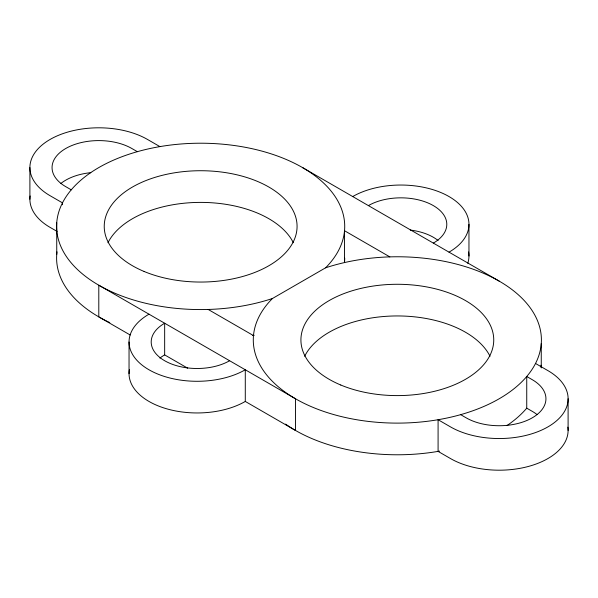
<?xml version="1.0" encoding="UTF-8"?>
<svg xmlns="http://www.w3.org/2000/svg" width="598" height="598" viewBox="0 0 598 598"><rect width="100%" height="100%" fill="white"/><g stroke="black" fill="none" stroke-linecap="round" stroke-linejoin="round"><path stroke-width="0.9" d="M56.743 254.382L56.743 222.718M541.257 367.837L541.257 343.618M272.434 298.507L325.566 267.829A144.058 83.174 0 0 1 539.232 325.559A144.058 83.174 0 0 1 372.419 421.859A144.058 83.174 0 0 1 272.434 298.507A144.058 83.174 0 0 1 58.768 240.777A144.058 83.174 0 0 1 225.581 144.469A144.058 83.174 0 0 1 325.566 267.829M302.528 167.575L499.203 281.127M389.821 256.886L344.523 230.731L344.523 262.402A144.058 83.174 0 0 0 344.717 258.149M159.913 146.615L147.512 139.454A68.897 39.774 0 0 0 50.075 139.454A68.897 39.774 0 0 0 50.075 195.703L62.484 202.864L62.484 204.725M535.516 363.464L547.925 370.625A68.897 39.774 0 0 1 547.925 426.882A68.897 39.774 0 0 1 450.488 426.882L438.087 419.721L438.087 451.385L450.488 458.546A68.897 39.774 0 0 0 528.184 466.507A68.897 39.774 0 0 0 567.861 427.136M137.346 151.683L131.837 148.498A46.734 26.977 0 0 0 65.75 148.498A46.734 26.977 0 0 0 65.75 186.658L71.259 189.835M460.654 414.653L466.163 417.83A46.734 26.977 0 0 0 532.25 417.83A46.734 26.977 0 0 0 532.25 379.678L526.741 376.493L526.741 408.165L532.25 411.342A46.734 26.977 0 0 1 537.086 414.623M208.179 309.45L253.477 335.598M57.057 231.404L50.075 227.375A68.897 39.774 0 0 1 30.139 195.957M130.162 334.985L98.797 316.873L98.797 285.201L295.472 398.754L295.472 430.425L245.285 401.445A68.09 39.311 0 0 1 167.859 409.137A68.09 39.311 0 0 1 129.407 369.586M229.61 360.729A45.926 26.514 0 0 1 164.659 360.729A45.926 26.514 0 0 1 164.659 323.226L164.659 354.898L187.66 368.174M568.1 398.754L568.1 430.425M468.959 224.355L468.959 256.019M245.285 401.445L245.285 369.773A68.09 39.311 0 0 1 148.984 369.773A68.09 39.311 0 0 1 148.984 314.182M129.041 341.981L129.041 373.645M29.9 167.575L29.9 199.246M352.715 196.555A68.09 39.311 0 0 1 449.016 196.555A68.09 39.311 0 0 1 449.016 252.154M368.39 205.607A45.926 26.514 0 0 1 433.341 205.607A45.926 26.514 0 0 1 433.341 243.102M526.741 408.165A144.058 83.174 0 0 1 506.977 425.559M439.537 451.131A144.058 83.174 0 0 1 285.567 424.087M540.973 365.191A144.058 83.174 0 0 1 541.242 367.71M254.232 335.269A144.058 83.174 0 0 1 252.685 335.62M109.77 322.591A144.058 83.174 0 0 1 57.004 251.855M159.905 358.12A45.926 26.514 0 0 1 164.659 354.898M60.914 183.444A46.734 26.977 0 0 1 90.791 172.665M468.593 251.96A68.09 39.311 0 0 1 467.786 263.284M410.28 230.066A45.926 26.514 0 0 1 438.095 240.493M107.984 242.721A96.413 55.659 0 0 1 200.659 202.393A96.413 55.659 0 0 1 293.341 242.721M304.659 356.273A96.413 55.659 0 0 1 397.341 315.946A96.413 55.659 0 0 1 490.016 356.273M144.088 271.462A96.413 55.659 0 0 0 296.556 232.136A96.413 55.659 0 0 0 161.333 175.565A96.413 55.659 0 0 0 144.088 271.462M340.77 385.015A96.413 55.659 0 0 0 493.23 345.689A96.413 55.659 0 0 0 358.015 289.118A96.413 55.659 0 0 0 340.77 385.015"/></g></svg>
